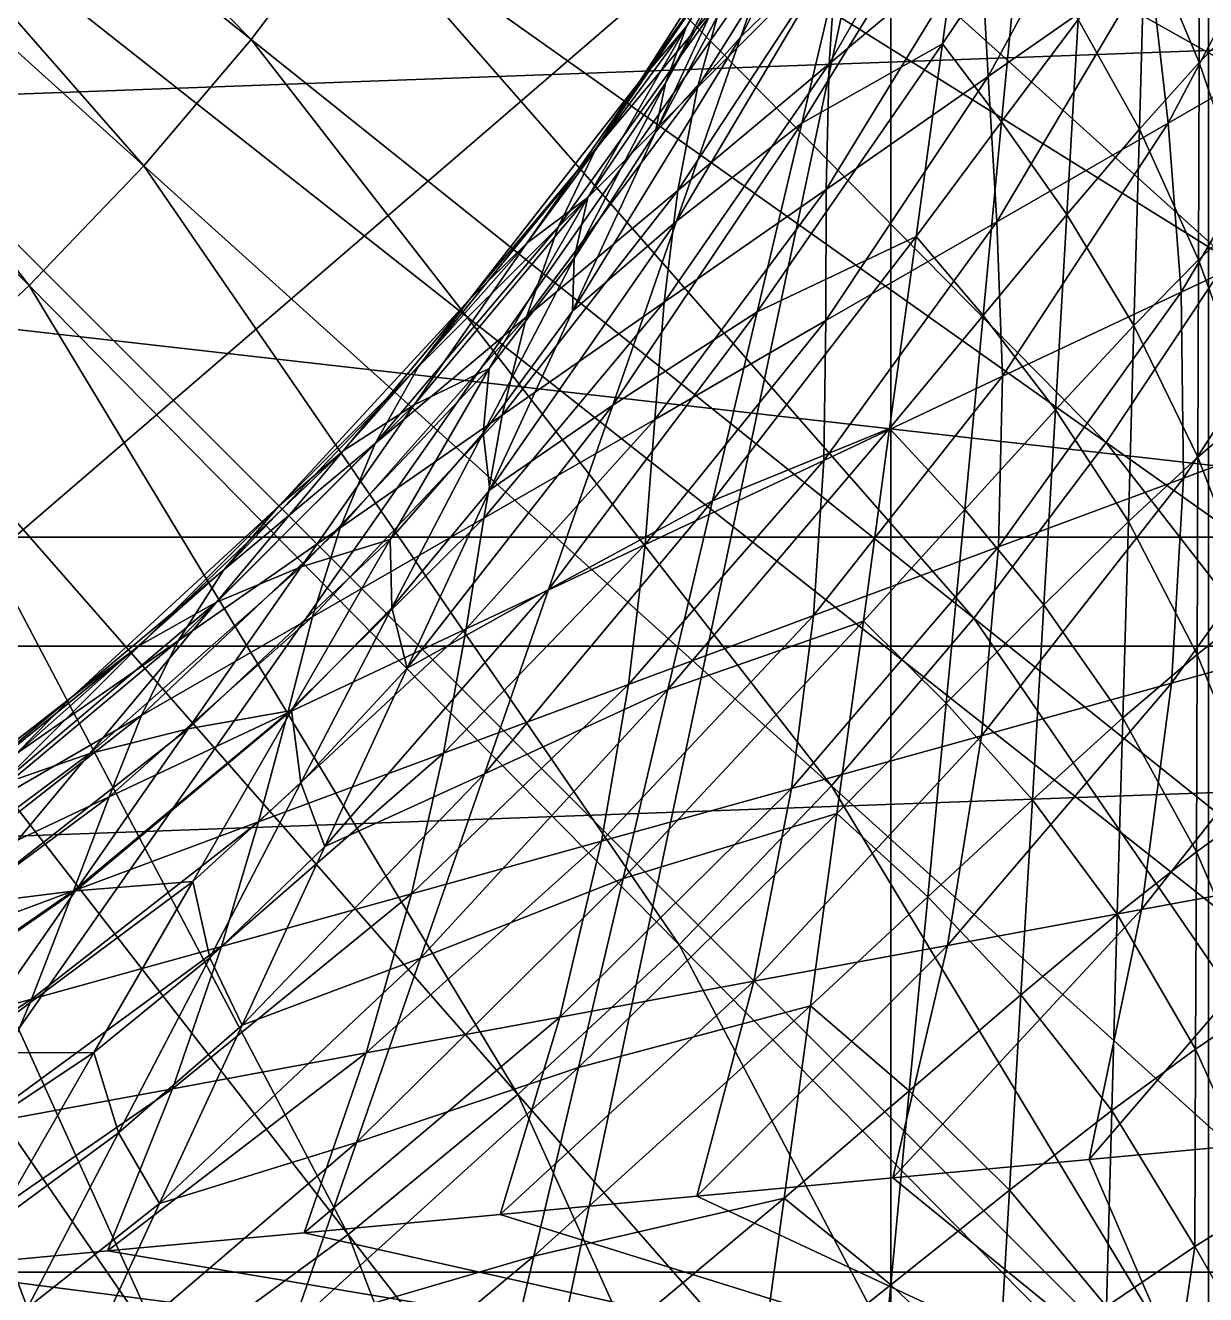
# Model space of a CAD drawing. Header units: metres. Extents: x -4.09 to 4.09, y -3.78 to 3.78.
# Drawn here: x 0.4757 to 0.8112, y -0.0382 to 0.3226 of the extents above; entities that cross this region are included whole.
import ezdxf

# ---------------------------------------------------------------- set-up
doc = ezdxf.new("R2010")
doc.units = ezdxf.units.M

msp = doc.modelspace()

# ---------------------------------------------------------------- linework, layer by layer
at = {"layer": 'statue_1', "color": 253}
for points in [[(-3.232, 0.082765, 16.714041), (3.348243, -0.166798, 15.068974), (3.367858, 2.430878, 15.064072)], [(-3.232, 2.430878, 16.714041), (-3.232, 0.082765, 16.714041), (3.367858, 2.430878, 15.064072)], [(-2.176662, 2.430878, 9.351602), (2.236946, 2.430878, 9.351602), (2.216392, -1.034236, 9.351602)], [(-2.157675, -1.034236, 9.351602), (-2.176662, 2.430878, 9.351602), (2.216392, -1.034236, 9.351602)], [(-1.437844, 0.146119, 15.295901), (-0.086352, 2.290978, 15.674101), (1.265203, 0.146119, 15.295901)], [(-0.086352, 2.290978, 15.674101), (0.091428, 2.283835, 15.672838), (1.265203, 0.146119, 15.295901)], [(0.091428, 2.283835, 15.672838), (0.267955, 2.262435, 15.669063), (1.265203, 0.146119, 15.295901)], [(0.267955, 2.262435, 15.669063), (0.442163, 2.226872, 15.662797), (1.265203, 0.146119, 15.295901)], [(0.442163, 2.226872, 15.662797), (0.612799, 2.177461, 15.654083), (1.265203, 0.146119, 15.295901)], [(0.612799, 2.177461, 15.654083), (0.778798, 2.114514, 15.642981), (1.265203, 0.146119, 15.295901)], [(0.778798, 2.114514, 15.642981), (0.939032, 2.038408, 15.629562), (1.265203, 0.146119, 15.295901)], [(1.967048, -0.334928, 9.392891), (1.967048, 1.975148, 9.392891), (-2.139753, 1.975148, 9.392891)], [(-2.139753, -0.334928, 9.392891), (1.967048, -0.334928, 9.392891), (-2.139753, 1.975148, 9.392891)], [(-2.139753, -0.334928, 9.007879), (-2.139753, 1.975148, 9.007879), (1.967048, 1.975148, 9.007879)], [(-2.139753, -0.334928, 9.007879), (1.967048, -0.334928, 9.007879), (1.967048, 1.975148, 9.007879)], [(1.967048, 1.975148, 9.007879), (1.967048, -0.334928, 9.007879), (-2.139753, 1.975148, 9.007879)], [(1.967048, -0.334928, 9.007879), (-2.139753, -0.334928, 9.007879), (-2.139753, 1.975148, 9.007879)], [(-0.984715, -0.078253, 7.467829), (-0.984715, 1.718473, 7.467829), (0.812011, -0.078253, 7.467829)], [(0.812011, 1.718473, 7.467829), (-0.984715, 1.718473, 7.467829), (0.812011, -0.078253, 7.467829)], [(-0.984715, 1.718473, 1.307628), (-0.984715, -0.078253, 1.307628), (0.812011, 1.718473, 1.307628)], [(-0.984715, -0.078253, 1.307628), (0.812011, -0.078253, 1.307628), (0.812011, 1.718473, 1.307628)], [(0.812011, 1.718473, 7.467829), (0.812011, -0.078253, 7.467829), (-0.984715, -0.078253, 7.467829)], [(-0.984715, 1.718473, 7.467829), (0.812011, 1.718473, 7.467829), (-0.984715, -0.078253, 7.467829)], [(0.645385, 1.366579, 20.187757), (0.475125, 1.423885, 20.167812), (-2.247724, -0.650978, 19.720924)], [(0.810695, 1.295517, 20.20647), (0.645385, 1.366579, 20.187757), (-2.247724, -0.650978, 19.720924)], [(0.969989, 1.211201, 20.223824), (0.810695, 1.295517, 20.20647), (-2.247724, -0.650978, 19.720924)], [(1.122264, 1.114196, 20.239704), (0.969989, 1.211201, 20.223824), (-2.247724, -0.650978, 19.720924)], [(1.266393, 1.005159, 20.254005), (1.122264, 1.114196, 20.239704), (-2.247724, -0.650978, 19.720924)], [(1.401436, 0.88478, 20.266628), (1.266393, 1.005159, 20.254005), (-2.247724, -0.650978, 19.720924)], [(1.526577, 0.753905, 20.277493), (1.401436, 0.88478, 20.266628), (-2.247724, -0.650978, 19.720924)], [(-0.086352, -2.879025, 19.910021), (1.526577, 0.753905, 20.277493), (-2.247724, -0.650978, 19.720924)], [(1.640878, 0.613379, 20.286522), (1.526577, 0.753905, 20.277493), (-0.086352, -2.879025, 19.910021)], [(1.743586, 0.464174, 20.293655), (1.640878, 0.613379, 20.286522), (-0.086352, -2.879025, 19.910021)], [(0.539857, 0.318604, 1.543334), (0.351299, 0.509982, 1.582284), (0.332311, 0.484822, 1.582284)], [(0.539857, 0.318604, 1.543334), (0.568245, 0.356202, 1.543334), (0.351299, 0.509982, 1.582284)], [(0.311883, 0.460821, 1.582284), (0.50934, 0.282697, 1.543334), (0.332311, 0.484822, 1.582284)], [(0.50934, 0.282697, 1.543334), (0.539857, 0.318604, 1.543334), (0.332311, 0.484822, 1.582284)], [(0.849171, 0.310112, 1.488987), (0.639369, 0.478086, 1.543334), (0.618063, 0.4361, 1.543334)], [(0.849171, 0.310112, 1.488987), (0.877495, 0.365884, 1.488987), (0.639369, 0.478086, 1.543334)], [(1.834074, 0.307261, 20.298851), (1.743586, 0.464174, 20.293655), (-0.086352, -2.879025, 19.910021)], [(0.290138, 0.438074, 1.582284), (0.476754, 0.24867, 1.543334), (0.311883, 0.460821, 1.582284)], [(0.311883, 0.460821, 1.582284), (0.476754, 0.24867, 1.543334), (0.50934, 0.282697, 1.543334)], [(0.290138, 0.438074, 1.582284), (0.442288, 0.216617, 1.543334), (0.476754, 0.24867, 1.543334)], [(0.594313, 0.395431, 1.543334), (0.817588, 0.256095, 1.488987), (0.618063, 0.4361, 1.543334)], [(0.817588, 0.256095, 1.488987), (0.849171, 0.310112, 1.488987), (0.618063, 0.4361, 1.543334)], [(0.721836, 0.402167, 5.151692), (0.679036, 0.319356, 4.897487), (0.709115, 0.348495, 5.151692)], [(0.721836, 0.402167, 5.151692), (0.697209, 0.371712, 4.897487), (0.679036, 0.319356, 4.897487)], [(0.568245, 0.356202, 1.543334), (0.782934, 0.204021, 1.488987), (0.594313, 0.395431, 1.543334)], [(0.782934, 0.204021, 1.488987), (0.817588, 0.256095, 1.488987), (0.594313, 0.395431, 1.543334)], [(-0.89429, 0.391671, 13.903325), (-1.437844, 0.146119, 15.295901), (1.265203, 0.146119, 15.295901)], [(-0.518739, -1.380803, 13.903325), (-0.89429, -0.999457, 13.903325), (0.721648, 0.391671, 13.903325)], [(-0.89429, 0.391671, 13.903325), (0.721648, 0.391671, 13.903325), (-0.89429, -0.999457, 13.903325)], [(0.721648, 0.391671, 13.903325), (-0.89429, 0.391671, 13.903325), (1.265203, 0.146119, 15.295901)], [(0.346098, -1.380803, 13.903325), (-0.518739, -1.380803, 13.903325), (0.721648, 0.391671, 13.903325)], [(0.721648, -0.999457, 13.903325), (0.346098, -1.380803, 13.903325), (0.721648, 0.391671, 13.903325)], [(0.721648, 0.391671, 13.903325), (1.265203, 0.146119, 15.295901), (0.721648, -0.999457, 13.903325)], [(-3.012047, 0.38954, 0.043246), (2.839343, 0.38954, 0.043246), (-2.972756, 0.177138, 0.043246)], [(2.800114, 0.177138, 0.043246), (-2.972756, 0.177138, 0.043246), (2.839343, 0.38954, 0.043246)], [(0.745962, 0.384151, 3.617703), (0.704165, 0.311648, 3.361028), (0.706358, 0.344515, 3.617703)], [(0.747215, 0.347617, 3.361028), (0.704165, 0.311648, 3.361028), (0.745962, 0.384151, 3.617703)], [(0.790203, 0.383587, 3.361028), (0.749346, 0.308045, 3.104353), (0.747215, 0.347617, 3.361028)], [(0.795342, 0.340129, 3.104353), (0.749346, 0.308045, 3.104353), (0.790203, 0.383587, 3.361028)], [(0.697209, 0.371712, 4.897487), (0.654722, 0.292034, 4.64328), (0.679036, 0.319356, 4.897487)], [(0.678221, 0.34273, 4.64328), (0.654722, 0.292034, 4.64328), (0.697209, 0.371712, 4.897487)], [(0.709867, 0.373749, 3.874378), (0.666691, 0.30488, 3.617703), (0.673897, 0.330729, 3.874378)], [(0.706358, 0.344515, 3.617703), (0.666691, 0.30488, 3.617703), (0.709867, 0.373749, 3.874378)], [(0.743831, 0.372025, 5.407246), (0.696394, 0.294791, 5.151692), (0.736374, 0.317319, 5.407246)], [(0.743831, 0.372025, 5.407246), (0.709115, 0.348495, 5.151692), (0.696394, 0.294791, 5.151692)], [(0.743831, 0.372025, 5.407246), (0.736374, 0.317319, 5.407246), (0.758432, 0.350281, 5.530369)], [(0.8414, 0.372213, 3.104353), (0.80048, 0.294791, 2.847677), (0.795342, 0.340129, 3.104353)], [(0.849108, 0.322865, 2.847677), (0.80048, 0.294791, 2.847677), (0.8414, 0.372213, 3.104353)], [(0.650335, 0.30676, 4.131053), (0.66362, 0.322301, 4.387728), (0.691694, 0.370929, 4.387728)], [(0.691694, 0.370929, 4.387728), (0.68242, 0.352787, 4.131053), (0.650335, 0.30676, 4.131053)], [(0.691694, 0.370929, 4.387728), (0.66362, 0.322301, 4.387728), (0.683485, 0.355889, 4.515756)], [(0.809567, 0.368109, 5.904914), (0.7939, 0.348902, 5.779057), (0.809379, 0.312024, 5.904914)], [(0.82304, 0.326029, 6.031758), (0.809567, 0.368109, 5.904914), (0.809379, 0.312024, 5.904914)], [(0.539857, 0.318604, 1.543334), (0.745273, 0.154046, 1.488987), (0.568245, 0.356202, 1.543334)], [(0.745273, 0.154046, 1.488987), (0.782934, 0.204021, 1.488987), (0.568245, 0.356202, 1.543334)], [(0.678221, 0.34273, 4.64328), (0.683485, 0.355889, 4.515756), (0.657605, 0.306165, 4.515756)], [(0.683485, 0.355889, 4.515756), (0.66362, 0.322301, 4.387728), (0.657605, 0.306165, 4.515756)], [(0.68242, 0.352787, 4.131053), (0.637928, 0.28771, 3.874378), (0.650335, 0.30676, 4.131053)], [(0.673897, 0.330729, 3.874378), (0.637928, 0.28771, 3.874378), (0.68242, 0.352787, 4.131053)], [(0.758432, 0.350281, 5.530369), (0.736374, 0.317319, 5.407246), (0.753168, 0.295198, 5.530369)], [(0.774976, 0.324275, 5.654257), (0.758432, 0.350281, 5.530369), (0.753168, 0.295198, 5.530369)], [(0.709115, 0.348495, 5.151692), (0.6608, 0.266968, 4.897487), (0.696394, 0.294791, 5.151692)], [(0.679036, 0.319356, 4.897487), (0.6608, 0.266968, 4.897487), (0.709115, 0.348495, 5.151692)], [(0.747215, 0.347617, 3.361028), (0.703287, 0.27596, 3.104353), (0.704165, 0.311648, 3.361028)], [(0.747215, 0.347617, 3.361028), (0.749346, 0.308045, 3.104353), (0.703287, 0.27596, 3.104353)], [(0.7939, 0.348902, 5.779057), (0.774976, 0.324275, 5.654257), (0.792334, 0.293099, 5.779057)], [(0.7939, 0.348902, 5.779057), (0.792334, 0.293099, 5.779057), (0.809379, 0.312024, 5.904914)], [(0.706358, 0.344515, 3.617703), (0.661176, 0.275678, 3.361028), (0.666691, 0.30488, 3.617703)], [(0.706358, 0.344515, 3.617703), (0.704165, 0.311648, 3.361028), (0.661176, 0.275678, 3.361028)], [(0.654722, 0.292034, 4.64328), (0.678221, 0.34273, 4.64328), (0.657605, 0.306165, 4.515756)], [(0.795342, 0.340129, 3.104353), (0.751852, 0.266717, 2.847677), (0.749346, 0.308045, 3.104353)], [(0.795342, 0.340129, 3.104353), (0.80048, 0.294791, 2.847677), (0.751852, 0.266717, 2.847677)], [(0.673897, 0.330729, 3.874378), (0.627087, 0.265244, 3.617703), (0.637928, 0.28771, 3.874378)], [(0.673897, 0.330729, 3.874378), (0.666691, 0.30488, 3.617703), (0.627087, 0.265244, 3.617703)], [(0.823854, 0.269662, 6.031758), (0.82304, 0.326029, 6.031758), (0.809379, 0.312024, 5.904914)], [(0.66362, 0.322301, 4.387728), (0.618251, 0.260701, 4.131053), (0.635547, 0.273673, 4.387728)], [(0.650335, 0.30676, 4.131053), (0.618251, 0.260701, 4.131053), (0.66362, 0.322301, 4.387728)], [(0.657605, 0.306165, 4.515756), (0.66362, 0.322301, 4.387728), (0.635547, 0.273673, 4.387728)], [(0.771717, 0.268816, 5.654257), (0.774976, 0.324275, 5.654257), (0.753168, 0.295198, 5.530369)], [(0.792334, 0.293099, 5.779057), (0.774976, 0.324275, 5.654257), (0.771717, 0.268816, 5.654257)], [(0.849108, 0.322865, 2.847677), (0.804178, 0.246758, 2.591002), (0.80048, 0.294791, 2.847677)], [(0.849108, 0.322865, 2.847677), (0.854936, 0.270665, 2.591002), (0.804178, 0.246758, 2.591002)], [(0.50934, 0.282697, 1.543334), (0.704791, 0.106389, 1.488987), (0.539857, 0.318604, 1.543334)], [(0.745273, 0.154046, 1.488987), (0.539857, 0.318604, 1.543334), (0.704791, 0.106389, 1.488987)], [(0.679036, 0.319356, 4.897487), (0.631223, 0.241307, 4.64328), (0.6608, 0.266968, 4.897487)], [(0.679036, 0.319356, 4.897487), (0.654722, 0.292034, 4.64328), (0.631223, 0.241307, 4.64328)], [(0.736374, 0.317319, 5.407246), (0.683736, 0.241119, 5.151692), (0.728854, 0.262613, 5.407246)], [(0.696394, 0.294791, 5.151692), (0.683736, 0.241119, 5.151692), (0.736374, 0.317319, 5.407246)], [(0.753168, 0.295198, 5.530369), (0.736374, 0.317319, 5.407246), (0.728854, 0.262613, 5.407246)], [(0.704165, 0.311648, 3.361028), (0.657229, 0.243876, 3.104353), (0.661176, 0.275678, 3.361028)], [(0.703287, 0.27596, 3.104353), (0.657229, 0.243876, 3.104353), (0.704165, 0.311648, 3.361028)], [(0.809379, 0.312024, 5.904914), (0.792334, 0.293099, 5.779057), (0.809128, 0.255939, 5.904914)], [(0.809379, 0.312024, 5.904914), (0.809128, 0.255939, 5.904914), (0.823854, 0.269662, 6.031758)], [(1.911653, 0.143706, 20.302067), (1.834074, 0.307261, 20.298851), (-0.086352, -2.879025, 19.910021)], [(0.601958, 0.24469, 3.874378), (0.618251, 0.260701, 4.131053), (0.650335, 0.30676, 4.131053)], [(0.650335, 0.30676, 4.131053), (0.637928, 0.28771, 3.874378), (0.601958, 0.24469, 3.874378)], [(0.749346, 0.308045, 3.104353), (0.703225, 0.238643, 2.847677), (0.703287, 0.27596, 3.104353)], [(0.751852, 0.266717, 2.847677), (0.703225, 0.238643, 2.847677), (0.749346, 0.308045, 3.104353)], [(0.666691, 0.30488, 3.617703), (0.618126, 0.239709, 3.361028), (0.627087, 0.265244, 3.617703)], [(0.661176, 0.275678, 3.361028), (0.618126, 0.239709, 3.361028), (0.666691, 0.30488, 3.617703)], [(0.657605, 0.306165, 4.515756), (0.635547, 0.273673, 4.387728), (0.631661, 0.25644, 4.515756)], [(0.631661, 0.25644, 4.515756), (0.654722, 0.292034, 4.64328), (0.657605, 0.306165, 4.515756)], [(0.696394, 0.294791, 5.151692), (0.642628, 0.21458, 4.897487), (0.683736, 0.241119, 5.151692)], [(0.696394, 0.294791, 5.151692), (0.6608, 0.266968, 4.897487), (0.642628, 0.21458, 4.897487)], [(0.753168, 0.295198, 5.530369), (0.728854, 0.262613, 5.407246), (0.747967, 0.240085, 5.530369)], [(0.753168, 0.295198, 5.530369), (0.747967, 0.240085, 5.530369), (0.771717, 0.268816, 5.654257)], [(0.80048, 0.294791, 2.847677), (0.753419, 0.22282, 2.591002), (0.751852, 0.266717, 2.847677)], [(0.804178, 0.246758, 2.591002), (0.753419, 0.22282, 2.591002), (0.80048, 0.294791, 2.847677)], [(0.790767, 0.237296, 5.779057), (0.792334, 0.293099, 5.779057), (0.771717, 0.268816, 5.654257)], [(0.809128, 0.255939, 5.904914), (0.792334, 0.293099, 5.779057), (0.790767, 0.237296, 5.779057)], [(0.631223, 0.241307, 4.64328), (0.654722, 0.292034, 4.64328), (0.631661, 0.25644, 4.515756)], [(0.637928, 0.28771, 3.874378), (0.58742, 0.225609, 3.617703), (0.601958, 0.24469, 3.874378)], [(0.627087, 0.265244, 3.617703), (0.58742, 0.225609, 3.617703), (0.637928, 0.28771, 3.874378)], [(0.661552, 0.061208, 1.488987), (0.50934, 0.282697, 1.543334), (0.476754, 0.24867, 1.543334)], [(0.661552, 0.061208, 1.488987), (0.704791, 0.106389, 1.488987), (0.50934, 0.282697, 1.543334)], [(0.661176, 0.275678, 3.361028), (0.61117, 0.211791, 3.104353), (0.618126, 0.239709, 3.361028)], [(0.661176, 0.275678, 3.361028), (0.657229, 0.243876, 3.104353), (0.61117, 0.211791, 3.104353)], [(0.703287, 0.27596, 3.104353), (0.654597, 0.210569, 2.847677), (0.657229, 0.243876, 3.104353)], [(0.703287, 0.27596, 3.104353), (0.703225, 0.238643, 2.847677), (0.654597, 0.210569, 2.847677)], [(0.635547, 0.273673, 4.387728), (0.586167, 0.214674, 4.131053), (0.607473, 0.225076, 4.387728)], [(0.635547, 0.273673, 4.387728), (0.618251, 0.260701, 4.131053), (0.586167, 0.214674, 4.131053)], [(0.635547, 0.273673, 4.387728), (0.607473, 0.225076, 4.387728), (0.631661, 0.25644, 4.515756)], [(0.854936, 0.270665, 2.591002), (0.804867, 0.193901, 2.334328), (0.804178, 0.246758, 2.591002)], [(0.857443, 0.213452, 2.334328), (0.804867, 0.193901, 2.334328), (0.854936, 0.270665, 2.591002)], [(0.771717, 0.268816, 5.654257), (0.747967, 0.240085, 5.530369), (0.768459, 0.213327, 5.654257)], [(0.771717, 0.268816, 5.654257), (0.768459, 0.213327, 5.654257), (0.790767, 0.237296, 5.779057)], [(0.823854, 0.269662, 6.031758), (0.809128, 0.255939, 5.904914), (0.824669, 0.213295, 6.031758)], [(0.627087, 0.265244, 3.617703), (0.575138, 0.203739, 3.361028), (0.58742, 0.225609, 3.617703)], [(0.627087, 0.265244, 3.617703), (0.618126, 0.239709, 3.361028), (0.575138, 0.203739, 3.361028)], [(0.6608, 0.266968, 4.897487), (0.607723, 0.190579, 4.64328), (0.642628, 0.21458, 4.897487)], [(0.631223, 0.241307, 4.64328), (0.607723, 0.190579, 4.64328), (0.6608, 0.266968, 4.897487)], [(0.751852, 0.266717, 2.847677), (0.702598, 0.198914, 2.591002), (0.703225, 0.238643, 2.847677)], [(0.751852, 0.266717, 2.847677), (0.753419, 0.22282, 2.591002), (0.702598, 0.198914, 2.591002)], [(0.618251, 0.260701, 4.131053), (0.565989, 0.201671, 3.874378), (0.586167, 0.214674, 4.131053)], [(0.601958, 0.24469, 3.874378), (0.565989, 0.201671, 3.874378), (0.618251, 0.260701, 4.131053)], [(0.728854, 0.262613, 5.407246), (0.671015, 0.187446, 5.151692), (0.721335, 0.207938, 5.407246)], [(0.728854, 0.262613, 5.407246), (0.683736, 0.241119, 5.151692), (0.671015, 0.187446, 5.151692)], [(0.728854, 0.262613, 5.407246), (0.721335, 0.207938, 5.407246), (0.747967, 0.240085, 5.530369)], [(0.631661, 0.25644, 4.515756), (0.605781, 0.206684, 4.515756), (0.631223, 0.241307, 4.64328)], [(0.631661, 0.25644, 4.515756), (0.607473, 0.225076, 4.387728), (0.605781, 0.206684, 4.515756)], [(0.994741, 0.053907, 1.419429), (0.817588, 0.256095, 1.488987), (0.782934, 0.204021, 1.488987)], [(0.809128, 0.255939, 5.904914), (0.790767, 0.237296, 5.779057), (0.80894, 0.199822, 5.904914)], [(0.824669, 0.213295, 6.031758), (0.809128, 0.255939, 5.904914), (0.80894, 0.199822, 5.904914)], [(0.442288, 0.216617, 1.543334), (0.615682, 0.018627, 1.488987), (0.476754, 0.24867, 1.543334)], [(0.615682, 0.018627, 1.488987), (0.661552, 0.061208, 1.488987), (0.476754, 0.24867, 1.543334)], [(0.804178, 0.246758, 2.591002), (0.752291, 0.174349, 2.334328), (0.753419, 0.22282, 2.591002)], [(0.804178, 0.246758, 2.591002), (0.804867, 0.193901, 2.334328), (0.752291, 0.174349, 2.334328)], [(0.547816, 0.185973, 3.617703), (0.565989, 0.201671, 3.874378), (0.601958, 0.24469, 3.874378)], [(0.601958, 0.24469, 3.874378), (0.58742, 0.225609, 3.617703), (0.547816, 0.185973, 3.617703)], [(0.657229, 0.243876, 3.104353), (0.605969, 0.182496, 2.847677), (0.61117, 0.211791, 3.104353)], [(0.654597, 0.210569, 2.847677), (0.605969, 0.182496, 2.847677), (0.657229, 0.243876, 3.104353)], [(0.618126, 0.239709, 3.361028), (0.565174, 0.179707, 3.104353), (0.575138, 0.203739, 3.361028)], [(0.61117, 0.211791, 3.104353), (0.565174, 0.179707, 3.104353), (0.618126, 0.239709, 3.361028)], [(0.631223, 0.241307, 4.64328), (0.605781, 0.206684, 4.515756), (0.607723, 0.190579, 4.64328)], [(0.683736, 0.241119, 5.151692), (0.624392, 0.162192, 4.897487), (0.671015, 0.187446, 5.151692)], [(0.642628, 0.21458, 4.897487), (0.624392, 0.162192, 4.897487), (0.683736, 0.241119, 5.151692)], [(0.703225, 0.238643, 2.847677), (0.651839, 0.175007, 2.591002), (0.654597, 0.210569, 2.847677)], [(0.702598, 0.198914, 2.591002), (0.651839, 0.175007, 2.591002), (0.703225, 0.238643, 2.847677)], [(0.747967, 0.240085, 5.530369), (0.721335, 0.207938, 5.407246), (0.742703, 0.185002, 5.530369)], [(0.768459, 0.213327, 5.654257), (0.747967, 0.240085, 5.530369), (0.742703, 0.185002, 5.530369)], [(0.790767, 0.237296, 5.779057), (0.768459, 0.213327, 5.654257), (0.789201, 0.181524, 5.779057)], [(0.790767, 0.237296, 5.779057), (0.789201, 0.181524, 5.779057), (0.80894, 0.199822, 5.904914)], [(0.58742, 0.225609, 3.617703), (0.532087, 0.167801, 3.361028), (0.547816, 0.185973, 3.617703)], [(0.575138, 0.203739, 3.361028), (0.532087, 0.167801, 3.361028), (0.58742, 0.225609, 3.617703)], [(0.607473, 0.225076, 4.387728), (0.554082, 0.168647, 4.131053), (0.579399, 0.176448, 4.387728)], [(0.586167, 0.214674, 4.131053), (0.554082, 0.168647, 4.131053), (0.607473, 0.225076, 4.387728)], [(0.605781, 0.206684, 4.515756), (0.607473, 0.225076, 4.387728), (0.579399, 0.176448, 4.387728)], [(0.753419, 0.22282, 2.591002), (0.699715, 0.154798, 2.334328), (0.702598, 0.198914, 2.591002)], [(0.752291, 0.174349, 2.334328), (0.699715, 0.154798, 2.334328), (0.753419, 0.22282, 2.591002)], [(0.405943, 0.186631, 1.543334), (0.56743, -0.021196, 1.488987), (0.442288, 0.216617, 1.543334)], [(0.56743, -0.021196, 1.488987), (0.615682, 0.018627, 1.488987), (0.442288, 0.216617, 1.543334)], [(0.586167, 0.214674, 4.131053), (0.530019, 0.158652, 3.874378), (0.554082, 0.168647, 4.131053)], [(0.586167, 0.214674, 4.131053), (0.565989, 0.201671, 3.874378), (0.530019, 0.158652, 3.874378)], [(0.642628, 0.21458, 4.897487), (0.584224, 0.139852, 4.64328), (0.624392, 0.162192, 4.897487)], [(0.642628, 0.21458, 4.897487), (0.607723, 0.190579, 4.64328), (0.584224, 0.139852, 4.64328)], [(0.7652, 0.157868, 5.654257), (0.768459, 0.213327, 5.654257), (0.742703, 0.185002, 5.530369)], [(0.789201, 0.181524, 5.779057), (0.768459, 0.213327, 5.654257), (0.7652, 0.157868, 5.654257)], [(0.857443, 0.213452, 2.334328), (0.801483, 0.135591, 2.077653), (0.804867, 0.193901, 2.334328)], [(0.857443, 0.213452, 2.334328), (0.8555, 0.150568, 2.077653), (0.801483, 0.135591, 2.077653)], [(0.825546, 0.156928, 6.031758), (0.824669, 0.213295, 6.031758), (0.80894, 0.199822, 5.904914)], [(0.61117, 0.211791, 3.104353), (0.557341, 0.154422, 2.847677), (0.565174, 0.179707, 3.104353)], [(0.61117, 0.211791, 3.104353), (0.605969, 0.182496, 2.847677), (0.557341, 0.154422, 2.847677)], [(0.654597, 0.210569, 2.847677), (0.601018, 0.151069, 2.591002), (0.605969, 0.182496, 2.847677)], [(0.654597, 0.210569, 2.847677), (0.651839, 0.175007, 2.591002), (0.601018, 0.151069, 2.591002)], [(0.579399, 0.176448, 4.387728), (0.579838, 0.15696, 4.515756), (0.605781, 0.206684, 4.515756)], [(0.605781, 0.206684, 4.515756), (0.579838, 0.15696, 4.515756), (0.607723, 0.190579, 4.64328)], [(0.721335, 0.207938, 5.407246), (0.658294, 0.133742, 5.151692), (0.713878, 0.153231, 5.407246)], [(0.671015, 0.187446, 5.151692), (0.658294, 0.133742, 5.151692), (0.721335, 0.207938, 5.407246)], [(0.742703, 0.185002, 5.530369), (0.721335, 0.207938, 5.407246), (0.713878, 0.153231, 5.407246)], [(0.575138, 0.203739, 3.361028), (0.519115, 0.147623, 3.104353), (0.532087, 0.167801, 3.361028)], [(0.575138, 0.203739, 3.361028), (0.565174, 0.179707, 3.104353), (0.519115, 0.147623, 3.104353)], [(0.947931, -0.008225, 1.419429), (0.782934, 0.204021, 1.488987), (0.745273, 0.154046, 1.488987)], [(0.947931, -0.008225, 1.419429), (0.994741, 0.053907, 1.419429), (0.782934, 0.204021, 1.488987)], [(0.565989, 0.201671, 3.874378), (0.508149, 0.146338, 3.617703), (0.530019, 0.158652, 3.874378)], [(0.547816, 0.185973, 3.617703), (0.508149, 0.146338, 3.617703), (0.565989, 0.201671, 3.874378)], [(0.702598, 0.198914, 2.591002), (0.647139, 0.135246, 2.334328), (0.651839, 0.175007, 2.591002)], [(0.702598, 0.198914, 2.591002), (0.699715, 0.154798, 2.334328), (0.647139, 0.135246, 2.334328)], [(0.80894, 0.199822, 5.904914), (0.789201, 0.181524, 5.779057), (0.808752, 0.143737, 5.904914)], [(0.80894, 0.199822, 5.904914), (0.808752, 0.143737, 5.904914), (0.825546, 0.156928, 6.031758)], [(0.804867, 0.193901, 2.334328), (0.747466, 0.120614, 2.077653), (0.752291, 0.174349, 2.334328)], [(0.801483, 0.135591, 2.077653), (0.747466, 0.120614, 2.077653), (0.804867, 0.193901, 2.334328)], [(0.607723, 0.190579, 4.64328), (0.579838, 0.15696, 4.515756), (0.584224, 0.139852, 4.64328)], [(0.367905, 0.15884, 1.543334), (0.516922, -0.058106, 1.488987), (0.405943, 0.186631, 1.543334)], [(0.516922, -0.058106, 1.488987), (0.56743, -0.021196, 1.488987), (0.405943, 0.186631, 1.543334)], [(0.489099, 0.131831, 3.361028), (0.508149, 0.146338, 3.617703), (0.547816, 0.185973, 3.617703)], [(0.547816, 0.185973, 3.617703), (0.532087, 0.167801, 3.361028), (0.489099, 0.131831, 3.361028)], [(0.671015, 0.187446, 5.151692), (0.606219, 0.109804, 4.897487), (0.658294, 0.133742, 5.151692)], [(0.671015, 0.187446, 5.151692), (0.624392, 0.162192, 4.897487), (0.606219, 0.109804, 4.897487)], [(0.742703, 0.185002, 5.530369), (0.713878, 0.153231, 5.407246), (0.73744, 0.129888, 5.530369)], [(0.742703, 0.185002, 5.530369), (0.73744, 0.129888, 5.530369), (0.7652, 0.157868, 5.654257)], [(0.605969, 0.182496, 2.847677), (0.55026, 0.127163, 2.591002), (0.557341, 0.154422, 2.847677)], [(0.601018, 0.151069, 2.591002), (0.55026, 0.127163, 2.591002), (0.605969, 0.182496, 2.847677)], [(0.787634, 0.125721, 5.779057), (0.789201, 0.181524, 5.779057), (0.7652, 0.157868, 5.654257)], [(0.808752, 0.143737, 5.904914), (0.789201, 0.181524, 5.779057), (0.787634, 0.125721, 5.779057)], [(-2.918175, -0.031849, 0.043246), (-2.972756, 0.177138, 0.043246), (2.800114, 0.177138, 0.043246)], [(2.745471, -0.031849, 0.043246), (-2.918175, -0.031849, 0.043246), (2.800114, 0.177138, 0.043246)], [(0.565174, 0.179707, 3.104353), (0.508713, 0.126348, 2.847677), (0.519115, 0.147623, 3.104353)], [(0.557341, 0.154422, 2.847677), (0.508713, 0.126348, 2.847677), (0.565174, 0.179707, 3.104353)], [(0.521998, 0.122588, 4.131053), (0.551325, 0.127821, 4.387728), (0.579399, 0.176448, 4.387728)], [(0.579399, 0.176448, 4.387728), (0.554082, 0.168647, 4.131053), (0.521998, 0.122588, 4.131053)], [(0.579399, 0.176448, 4.387728), (0.551325, 0.127821, 4.387728), (0.579838, 0.15696, 4.515756)], [(0.651839, 0.175007, 2.591002), (0.594564, 0.115695, 2.334328), (0.601018, 0.151069, 2.591002)], [(0.647139, 0.135246, 2.334328), (0.594564, 0.115695, 2.334328), (0.651839, 0.175007, 2.591002)], [(0.752291, 0.174349, 2.334328), (0.693449, 0.105637, 2.077653), (0.699715, 0.154798, 2.334328)], [(0.752291, 0.174349, 2.334328), (0.747466, 0.120614, 2.077653), (0.693449, 0.105637, 2.077653)], [(0.532087, 0.167801, 3.361028), (0.473057, 0.115538, 3.104353), (0.489099, 0.131831, 3.361028)], [(0.519115, 0.147623, 3.104353), (0.473057, 0.115538, 3.104353), (0.532087, 0.167801, 3.361028)], [(0.554082, 0.168647, 4.131053), (0.494049, 0.115632, 3.874378), (0.521998, 0.122588, 4.131053)], [(0.530019, 0.158652, 3.874378), (0.494049, 0.115632, 3.874378), (0.554082, 0.168647, 4.131053)], [(0.516922, -0.058106, 1.488987), (0.367905, 0.15884, 1.543334), (0.464346, -0.092008, 1.488987)], [(0.624392, 0.162192, 4.897487), (0.560787, 0.089125, 4.64328), (0.606219, 0.109804, 4.897487)], [(0.584224, 0.139852, 4.64328), (0.560787, 0.089125, 4.64328), (0.624392, 0.162192, 4.897487)], [(0.530019, 0.158652, 3.874378), (0.468545, 0.106703, 3.617703), (0.494049, 0.115632, 3.874378)], [(0.530019, 0.158652, 3.874378), (0.508149, 0.146338, 3.617703), (0.468545, 0.106703, 3.617703)], [(0.579838, 0.15696, 4.515756), (0.551325, 0.127821, 4.387728), (0.553957, 0.107235, 4.515756)], [(0.584224, 0.139852, 4.64328), (0.579838, 0.15696, 4.515756), (0.553957, 0.107235, 4.515756)], [(0.7652, 0.157868, 5.654257), (0.73744, 0.129888, 5.530369), (0.761941, 0.10241, 5.654257)], [(0.7652, 0.157868, 5.654257), (0.761941, 0.10241, 5.654257), (0.787634, 0.125721, 5.779057)], [(0.825546, 0.156928, 6.031758), (0.808752, 0.143737, 5.904914), (0.826361, 0.100561, 6.031758)], [(0.557341, 0.154422, 2.847677), (0.499501, 0.103256, 2.591002), (0.508713, 0.126348, 2.847677)], [(0.557341, 0.154422, 2.847677), (0.55026, 0.127163, 2.591002), (0.499501, 0.103256, 2.591002)], [(0.699715, 0.154798, 2.334328), (0.639432, 0.09066, 2.077653), (0.647139, 0.135246, 2.334328)], [(0.693449, 0.105637, 2.077653), (0.639432, 0.09066, 2.077653), (0.699715, 0.154798, 2.334328)], [(0.713878, 0.153231, 5.407246), (0.645636, 0.08007, 5.151692), (0.706358, 0.098525, 5.407246)], [(0.713878, 0.153231, 5.407246), (0.658294, 0.133742, 5.151692), (0.645636, 0.08007, 5.151692)], [(0.897548, -0.067506, 1.419429), (0.745273, 0.154046, 1.488987), (0.704791, 0.106389, 1.488987)], [(0.713878, 0.153231, 5.407246), (0.706358, 0.098525, 5.407246), (0.73744, 0.129888, 5.530369)], [(0.897548, -0.067506, 1.419429), (0.947931, -0.008225, 1.419429), (0.745273, 0.154046, 1.488987)], [(0.601018, 0.151069, 2.591002), (0.541988, 0.096143, 2.334328), (0.55026, 0.127163, 2.591002)], [(0.601018, 0.151069, 2.591002), (0.594564, 0.115695, 2.334328), (0.541988, 0.096143, 2.334328)], [(0.8555, 0.150568, 2.077653), (0.792898, 0.071234, 1.820977), (0.801483, 0.135591, 2.077653)], [(0.84798, 0.081417, 1.820977), (0.792898, 0.071234, 1.820977), (0.8555, 0.150568, 2.077653)], [(0.508149, 0.146338, 3.617703), (0.446048, 0.095861, 3.361028), (0.468545, 0.106703, 3.617703)], [(0.489099, 0.131831, 3.361028), (0.446048, 0.095861, 3.361028), (0.508149, 0.146338, 3.617703)], [(0.519115, 0.147623, 3.104353), (0.460085, 0.098274, 2.847677), (0.473057, 0.115538, 3.104353)], [(0.519115, 0.147623, 3.104353), (0.508713, 0.126348, 2.847677), (0.460085, 0.098274, 2.847677)], [(1.265203, 0.146119, 15.295901), (2.091626, -0.227238, 17.413246), (0.721648, -0.999457, 13.903325)], [(1.975884, -0.025395, 20.303288), (1.911653, 0.143706, 20.302067), (-0.086352, -2.879025, 19.910021)], [(0.808752, 0.143737, 5.904914), (0.787634, 0.125721, 5.779057), (0.808564, 0.087652, 5.904914)], [(0.826361, 0.100561, 6.031758), (0.808752, 0.143737, 5.904914), (0.808564, 0.087652, 5.904914)], [(0.560787, 0.089125, 4.64328), (0.584224, 0.139852, 4.64328), (0.553957, 0.107235, 4.515756)], [(0.647139, 0.135246, 2.334328), (0.585415, 0.075683, 2.077653), (0.594564, 0.115695, 2.334328)], [(0.647139, 0.135246, 2.334328), (0.639432, 0.09066, 2.077653), (0.585415, 0.075683, 2.077653)], [(0.658294, 0.133742, 5.151692), (0.587984, 0.057417, 4.897487), (0.645636, 0.08007, 5.151692)], [(0.606219, 0.109804, 4.897487), (0.587984, 0.057417, 4.897487), (0.658294, 0.133742, 5.151692)], [(0.801483, 0.135591, 2.077653), (0.737815, 0.061051, 1.820977), (0.747466, 0.120614, 2.077653)], [(0.801483, 0.135591, 2.077653), (0.792898, 0.071234, 1.820977), (0.737815, 0.061051, 1.820977)], [(0.426998, 0.083454, 3.104353), (0.446048, 0.095861, 3.361028), (0.489099, 0.131831, 3.361028)], [(0.489099, 0.131831, 3.361028), (0.473057, 0.115538, 3.104353), (0.426998, 0.083454, 3.104353)], [(0.508713, 0.126348, 2.847677), (0.44868, 0.079318, 2.591002), (0.460085, 0.098274, 2.847677)], [(0.499501, 0.103256, 2.591002), (0.44868, 0.079318, 2.591002), (0.508713, 0.126348, 2.847677)], [(0.55026, 0.127163, 2.591002), (0.489412, 0.076592, 2.334328), (0.499501, 0.103256, 2.591002)], [(0.541988, 0.096143, 2.334328), (0.489412, 0.076592, 2.334328), (0.55026, 0.127163, 2.591002)], [(0.551325, 0.127821, 4.387728), (0.489913, 0.076561, 4.131053), (0.523251, 0.079193, 4.387728)], [(0.521998, 0.122588, 4.131053), (0.489913, 0.076561, 4.131053), (0.551325, 0.127821, 4.387728)], [(0.553957, 0.107235, 4.515756), (0.551325, 0.127821, 4.387728), (0.523251, 0.079193, 4.387728)], [(0.73744, 0.129888, 5.530369), (0.706358, 0.098525, 5.407246), (0.732176, 0.074806, 5.530369)], [(0.761941, 0.10241, 5.654257), (0.73744, 0.129888, 5.530369), (0.732176, 0.074806, 5.530369)], [(0.787634, 0.125721, 5.779057), (0.761941, 0.10241, 5.654257), (0.786067, 0.069918, 5.779057)], [(0.787634, 0.125721, 5.779057), (0.786067, 0.069918, 5.779057), (0.808564, 0.087652, 5.904914)], [(0.45808, 0.072613, 3.874378), (0.489913, 0.076561, 4.131053), (0.521998, 0.122588, 4.131053)], [(0.521998, 0.122588, 4.131053), (0.494049, 0.115632, 3.874378), (0.45808, 0.072613, 3.874378)], [(0.747466, 0.120614, 2.077653), (0.682733, 0.050837, 1.820977), (0.693449, 0.105637, 2.077653)], [(0.737815, 0.061051, 1.820977), (0.682733, 0.050837, 1.820977), (0.747466, 0.120614, 2.077653)], [(0.494049, 0.115632, 3.874378), (0.428878, 0.067067, 3.617703), (0.45808, 0.072613, 3.874378)], [(0.468545, 0.106703, 3.617703), (0.428878, 0.067067, 3.617703), (0.494049, 0.115632, 3.874378)], [(0.594564, 0.115695, 2.334328), (0.531398, 0.060707, 2.077653), (0.541988, 0.096143, 2.334328)], [(0.585415, 0.075683, 2.077653), (0.531398, 0.060707, 2.077653), (0.594564, 0.115695, 2.334328)], [(0.606219, 0.109804, 4.897487), (0.537288, 0.038398, 4.64328), (0.587984, 0.057417, 4.897487)], [(0.606219, 0.109804, 4.897487), (0.560787, 0.089125, 4.64328), (0.537288, 0.038398, 4.64328)], [(0.553957, 0.107235, 4.515756), (0.523251, 0.079193, 4.387728), (0.528076, 0.057511, 4.515756)], [(0.528076, 0.057511, 4.515756), (0.560787, 0.089125, 4.64328), (0.553957, 0.107235, 4.515756)], [(0.693449, 0.105637, 2.077653), (0.627651, 0.040654, 1.820977), (0.639432, 0.09066, 2.077653)], [(0.693449, 0.105637, 2.077653), (0.682733, 0.050837, 1.820977), (0.627651, 0.040654, 1.820977)], [(0.661552, 0.061208, 1.488987), (0.843719, -0.123716, 1.419429), (0.704791, 0.106389, 1.488987)], [(0.897548, -0.067506, 1.419429), (0.704791, 0.106389, 1.488987), (0.843719, -0.123716, 1.419429)], [(0.499501, 0.103256, 2.591002), (0.436836, 0.057041, 2.334328), (0.44868, 0.079318, 2.591002)], [(0.499501, 0.103256, 2.591002), (0.489412, 0.076592, 2.334328), (0.436836, 0.057041, 2.334328)], [(0.758683, 0.046952, 5.654257), (0.761941, 0.10241, 5.654257), (0.732176, 0.074806, 5.530369)], [(0.786067, 0.069918, 5.779057), (0.761941, 0.10241, 5.654257), (0.758683, 0.046952, 5.654257)], [(0.706358, 0.098525, 5.407246), (0.632915, 0.026366, 5.151692), (0.698838, 0.04385, 5.407246)], [(0.645636, 0.08007, 5.151692), (0.632915, 0.026366, 5.151692), (0.706358, 0.098525, 5.407246)], [(0.732176, 0.074806, 5.530369), (0.706358, 0.098525, 5.407246), (0.698838, 0.04385, 5.407246)], [(0.808564, 0.087652, 5.904914), (0.827175, 0.044194, 6.031758), (0.826361, 0.100561, 6.031758)], [(0.541988, 0.096143, 2.334328), (0.477381, 0.04573, 2.077653), (0.489412, 0.076592, 2.334328)], [(0.541988, 0.096143, 2.334328), (0.531398, 0.060707, 2.077653), (0.477381, 0.04573, 2.077653)], [(0.639432, 0.09066, 2.077653), (0.572568, 0.030471, 1.820977), (0.585415, 0.075683, 2.077653)], [(0.627651, 0.040654, 1.820977), (0.572568, 0.030471, 1.820977), (0.639432, 0.09066, 2.077653)], [(0.537288, 0.038398, 4.64328), (0.560787, 0.089125, 4.64328), (0.528076, 0.057511, 4.515756)], [(0.786067, 0.069918, 5.779057), (0.808313, 0.031536, 5.904914), (0.808564, 0.087652, 5.904914)], [(0.808564, 0.087652, 5.904914), (0.808313, 0.031536, 5.904914), (0.827175, 0.044194, 6.031758)], [(3.348243, -0.166798, 15.068974), (-3.232, 0.082765, 16.714041), (-2.157675, -1.034236, 9.351602)], [(0.645636, 0.08007, 5.151692), (0.569811, 0.005029, 4.897487), (0.632915, 0.026366, 5.151692)], [(0.645636, 0.08007, 5.151692), (0.587984, 0.057417, 4.897487), (0.569811, 0.005029, 4.897487)], [(0.84798, 0.081417, 1.820977), (0.778046, 0.000172, 1.564302), (0.792898, 0.071234, 1.820977)], [(0.84798, 0.081417, 1.820977), (0.833881, 0.005374, 1.564302), (0.778046, 0.000172, 1.564302)], [(0.489913, 0.076561, 4.131053), (0.422173, 0.029593, 3.874378), (0.457829, 0.030502, 4.131053)], [(0.45808, 0.072613, 3.874378), (0.422173, 0.029593, 3.874378), (0.489913, 0.076561, 4.131053)], [(0.489412, 0.076592, 2.334328), (0.423363, 0.030753, 2.077653), (0.436836, 0.057041, 2.334328)], [(0.477381, 0.04573, 2.077653), (0.423363, 0.030753, 2.077653), (0.489412, 0.076592, 2.334328)], [(0.523251, 0.079193, 4.387728), (0.457829, 0.030502, 4.131053), (0.495177, 0.030565, 4.387728)], [(0.523251, 0.079193, 4.387728), (0.489913, 0.076561, 4.131053), (0.457829, 0.030502, 4.131053)], [(0.523251, 0.079193, 4.387728), (0.495177, 0.030565, 4.387728), (0.528076, 0.057511, 4.515756)], [(0.585415, 0.075683, 2.077653), (0.517486, 0.020256, 1.820977), (0.531398, 0.060707, 2.077653)], [(0.585415, 0.075683, 2.077653), (0.572568, 0.030471, 1.820977), (0.517486, 0.020256, 1.820977)], [(0.732176, 0.074806, 5.530369), (0.698838, 0.04385, 5.407246), (0.726912, 0.019692, 5.530369)], [(0.732176, 0.074806, 5.530369), (0.726912, 0.019692, 5.530369), (0.758683, 0.046952, 5.654257)], [(0.792898, 0.071234, 1.820977), (0.722275, -0.005029, 1.564302), (0.737815, 0.061051, 1.820977)], [(0.778046, 0.000172, 1.564302), (0.722275, -0.005029, 1.564302), (0.792898, 0.071234, 1.820977)], [(0.786067, 0.069918, 5.779057), (0.758683, 0.046952, 5.654257), (0.784501, 0.014147, 5.779057)], [(0.784501, 0.014147, 5.779057), (0.808313, 0.031536, 5.904914), (0.786067, 0.069918, 5.779057)], [(0.531398, 0.060707, 2.077653), (0.462404, 0.010073, 1.820977), (0.477381, 0.04573, 2.077653)], [(0.517486, 0.020256, 1.820977), (0.462404, 0.010073, 1.820977), (0.531398, 0.060707, 2.077653)], [(0.786757, -0.176668, 1.419429), (0.661552, 0.061208, 1.488987), (0.615682, 0.018627, 1.488987)], [(0.786757, -0.176668, 1.419429), (0.843719, -0.123716, 1.419429), (0.661552, 0.061208, 1.488987)], [(0.737815, 0.061051, 1.820977), (0.666503, -0.01023, 1.564302), (0.682733, 0.050837, 1.820977)], [(0.737815, 0.061051, 1.820977), (0.722275, -0.005029, 1.564302), (0.666503, -0.01023, 1.564302)], [(0.528076, 0.057511, 4.515756), (0.495177, 0.030565, 4.387728), (0.502133, 0.007755, 4.515756)], [(0.528076, 0.057511, 4.515756), (0.502133, 0.007755, 4.515756), (0.537288, 0.038398, 4.64328)], [(0.587984, 0.057417, 4.897487), (0.513789, -0.012329, 4.64328), (0.569811, 0.005029, 4.897487)], [(0.537288, 0.038398, 4.64328), (0.513789, -0.012329, 4.64328), (0.587984, 0.057417, 4.897487)], [(0.682733, 0.050837, 1.820977), (0.610669, -0.015431, 1.564302), (0.627651, 0.040654, 1.820977)], [(0.666503, -0.01023, 1.564302), (0.610669, -0.015431, 1.564302), (0.682733, 0.050837, 1.820977)], [(0.726912, 0.019692, 5.530369), (0.755424, -0.008507, 5.654257), (0.758683, 0.046952, 5.654257)], [(0.758683, 0.046952, 5.654257), (0.755424, -0.008507, 5.654257), (0.784501, 0.014147, 5.779057)], [(0.477381, 0.04573, 2.077653), (0.407321, -0.00011, 1.820977), (0.423363, 0.030753, 2.077653)], [(0.477381, 0.04573, 2.077653), (0.462404, 0.010073, 1.820977), (0.407321, -0.00011, 1.820977)], [(0.698838, 0.04385, 5.407246), (0.620194, -0.027306, 5.151692), (0.691381, -0.010857, 5.407246)], [(0.698838, 0.04385, 5.407246), (0.632915, 0.026366, 5.151692), (0.620194, -0.027306, 5.151692)], [(0.698838, 0.04385, 5.407246), (0.691381, -0.010857, 5.407246), (0.726912, 0.019692, 5.530369)], [(0.827175, 0.044194, 6.031758), (0.808313, 0.031536, 5.904914), (0.82799, -0.012173, 6.031758)], [(0.627651, 0.040654, 1.820977), (0.554897, -0.020632, 1.564302), (0.572568, 0.030471, 1.820977)], [(0.627651, 0.040654, 1.820977), (0.610669, -0.015431, 1.564302), (0.554897, -0.020632, 1.564302)], [(0.537288, 0.038398, 4.64328), (0.502133, 0.007755, 4.515756), (0.513789, -0.012329, 4.64328)], [(0.495177, 0.030565, 4.387728), (0.425745, -0.015525, 4.131053), (0.467104, -0.018063, 4.387728)], [(0.457829, 0.030502, 4.131053), (0.425745, -0.015525, 4.131053), (0.495177, 0.030565, 4.387728)], [(0.502133, 0.007755, 4.515756), (0.495177, 0.030565, 4.387728), (0.467104, -0.018063, 4.387728)], [(0.572568, 0.030471, 1.820977), (0.499063, -0.025834, 1.564302), (0.517486, 0.020256, 1.820977)], [(0.554897, -0.020632, 1.564302), (0.499063, -0.025834, 1.564302), (0.572568, 0.030471, 1.820977)], [(0.784501, 0.014147, 5.779057), (0.808125, -0.024549, 5.904914), (0.808313, 0.031536, 5.904914)], [(0.808313, 0.031536, 5.904914), (0.808125, -0.024549, 5.904914), (0.82799, -0.012173, 6.031758)], [(0.632915, 0.026366, 5.151692), (0.551576, -0.047359, 4.897487), (0.620194, -0.027306, 5.151692)], [(0.569811, 0.005029, 4.897487), (0.551576, -0.047359, 4.897487), (0.632915, 0.026366, 5.151692)], [(0.517486, 0.020256, 1.820977), (0.443291, -0.031035, 1.564302), (0.462404, 0.010073, 1.820977)], [(0.517486, 0.020256, 1.820977), (0.499063, -0.025834, 1.564302), (0.443291, -0.031035, 1.564302)], [(0.726724, -0.226173, 1.419429), (0.615682, 0.018627, 1.488987), (0.56743, -0.021196, 1.488987)], [(0.726724, -0.226173, 1.419429), (0.786757, -0.176668, 1.419429), (0.615682, 0.018627, 1.488987)], [(0.726912, 0.019692, 5.530369), (0.691381, -0.010857, 5.407246), (0.721648, -0.035421, 5.530369)], [(0.721648, -0.035421, 5.530369), (0.755424, -0.008507, 5.654257), (0.726912, 0.019692, 5.530369)], [(0.784501, 0.014147, 5.779057), (0.755424, -0.008507, 5.654257), (0.782997, -0.041656, 5.779057)], [(0.782997, -0.041656, 5.779057), (0.808125, -0.024549, 5.904914), (0.784501, 0.014147, 5.779057)], [(0.476253, -0.04197, 4.515756), (0.502133, 0.007755, 4.515756), (0.467104, -0.018063, 4.387728)], [(0.513789, -0.012329, 4.64328), (0.502133, 0.007755, 4.515756), (0.476253, -0.04197, 4.515756)], [(0.569811, 0.005029, 4.897487), (0.490289, -0.063025, 4.64328), (0.551576, -0.047359, 4.897487)], [(0.569811, 0.005029, 4.897487), (0.513789, -0.012329, 4.64328), (0.490289, -0.063025, 4.64328)], [(0.778046, 0.000172, 1.564302), (0.833881, 0.005374, 1.564302), (0.812011, -0.078253, 1.307628)], [(0.722275, -0.005029, 1.564302), (0.778046, 0.000172, 1.564302), (0.812011, -0.078253, 1.307628)], [(0.666503, -0.01023, 1.564302), (0.722275, -0.005029, 1.564302), (0.812011, -0.078253, 1.307628)], [(0.610669, -0.015431, 1.564302), (0.666503, -0.01023, 1.564302), (0.812011, -0.078253, 1.307628)], [(0.721648, -0.035421, 5.530369), (0.752166, -0.063965, 5.654257), (0.755424, -0.008507, 5.654257)], [(0.755424, -0.008507, 5.654257), (0.752166, -0.063965, 5.654257), (0.782997, -0.041656, 5.779057)], [(0.490289, -0.063025, 4.64328), (0.513789, -0.012329, 4.64328), (0.476253, -0.04197, 4.515756)], [(0.620194, -0.027306, 5.151692), (0.607535, -0.080979, 5.151692), (0.691381, -0.010857, 5.407246)], [(0.607535, -0.080979, 5.151692), (0.683861, -0.065563, 5.407246), (0.691381, -0.010857, 5.407246)], [(0.691381, -0.010857, 5.407246), (0.683861, -0.065563, 5.407246), (0.721648, -0.035421, 5.530369)], [(0.82799, -0.012173, 6.031758), (0.808125, -0.024549, 5.904914), (0.832251, -0.066566, 6.055142)], [(0.554897, -0.020632, 1.564302), (0.610669, -0.015431, 1.564302), (0.812011, -0.078253, 1.307628)], [(0.467104, -0.018063, 4.387728), (0.43903, -0.066691, 4.387728), (0.476253, -0.04197, 4.515756)], [(0.499063, -0.025834, 1.564302), (0.554897, -0.020632, 1.564302), (0.812011, -0.078253, 1.307628)], [(0.663934, -0.272106, 1.419429), (0.56743, -0.021196, 1.488987), (0.516922, -0.058106, 1.488987)], [(0.663934, -0.272106, 1.419429), (0.726724, -0.226173, 1.419429), (0.56743, -0.021196, 1.488987)], [(0.799102, -0.086054, 5.859303), (0.808125, -0.024549, 5.904914), (0.782997, -0.041656, 5.779057)], [(0.808125, -0.024549, 5.904914), (0.799102, -0.086054, 5.859303), (0.832251, -0.066566, 6.055142)], [(2.026267, -0.198882, 20.3025), (1.975884, -0.025395, 20.303288), (-0.086352, -2.879025, 19.910021)], [(0.443291, -0.031035, 1.564302), (0.499063, -0.025834, 1.564302), (0.812011, -0.078253, 1.307628)], [(0.620194, -0.027306, 5.151692), (0.533403, -0.099747, 4.897487), (0.607535, -0.080979, 5.151692)], [(0.620194, -0.027306, 5.151692), (0.551576, -0.047359, 4.897487), (0.533403, -0.099747, 4.897487)], [(-2.918175, -0.031849, 0.043246), (2.745471, -0.031849, 0.043246), (-2.848429, -0.236293, 0.043246)], [(2.675725, -0.236293, 0.043246), (-2.848429, -0.236293, 0.043246), (2.745471, -0.031849, 0.043246)], [(0.387457, -0.036236, 1.564302), (0.443291, -0.031035, 1.564302), (0.812011, -0.078253, 1.307628)], [(0.721648, -0.035421, 5.530369), (0.683861, -0.065563, 5.407246), (0.716384, -0.090504, 5.530369)], [(0.716384, -0.090504, 5.530369), (0.752166, -0.063965, 5.654257), (0.721648, -0.035421, 5.530369)], [(0.331685, -0.041437, 1.564302), (0.387457, -0.036236, 1.564302), (0.812011, -0.078253, 1.307628)]]:
    msp.add_3dface(points, dxfattribs=at)

doc.saveas('drawing.dxf')
